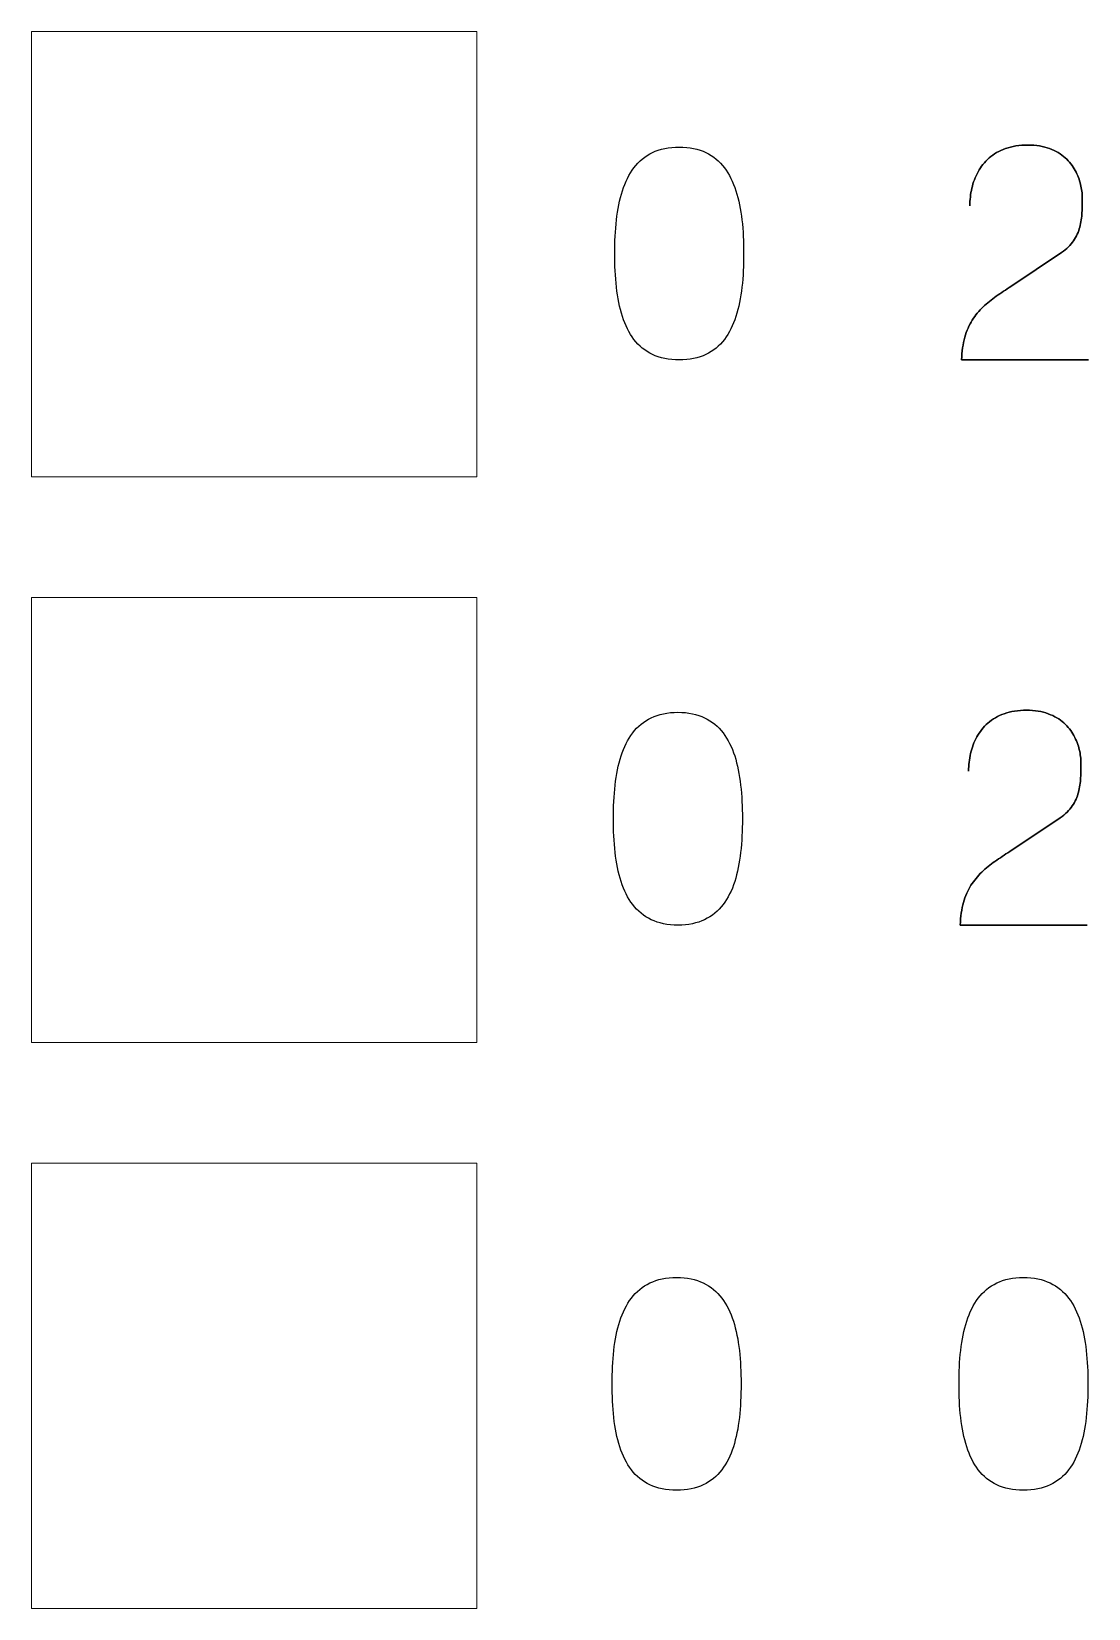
# Model space of a CAD drawing. Header units: millimetres. Extents: x -63 to 11, y -162 to 4.
# Drawn here: x -63.22 to -31.68, y -127.84 to -80.77 of the extents above; entities that cross this region are included whole.
import ezdxf

# ---------------------------------------------------------------- set-up
doc = ezdxf.new("R2010")
doc.units = ezdxf.units.MM
doc.header["$MEASUREMENT"] = 0
doc.layers.add('Layer 1', color=7, linetype='Continuous')

msp = doc.modelspace()

# ---------------------------------------------------------------- linework, layer by layer
at = {"layer": 'Layer 1', "color": 3, "lineweight": 18}
msp.add_lwpolyline([(-63.2163, -94.0617), (-49.9281, -94.0617), (-49.9281, -80.7735), (-63.2163, -80.7735), (-63.2163, -94.0617)], close=True, dxfattribs=at)
at = {"layer": 'Layer 1', "color": 4, "lineweight": 18}
msp.add_lwpolyline([(-63.2163, -110.9494), (-49.9281, -110.9494), (-49.9281, -97.6612), (-63.2163, -97.6612), (-63.2163, -110.9494)], close=True, dxfattribs=at)
at = {"layer": 'Layer 1', "color": 5, "lineweight": 18}
msp.add_lwpolyline([(-63.2163, -127.8371), (-49.9281, -127.8371), (-49.9281, -114.5489), (-63.2163, -114.5489), (-63.2163, -127.8371)], close=True, dxfattribs=at)
at = {"layer": 'Layer 1'}
for points, knots in [([(-43.8939, -90.5752), (-43.5851, -90.5737), (-43.319, -90.5193), (-43.0969, -90.4135), (-43.0969, -90.4135), (-42.8763, -90.3076), (-42.6925, -90.1561), (-42.5455, -89.9635), (-42.5455, -89.9635), (-42.3999, -89.7694), (-42.2852, -89.54), (-42.1999, -89.2753), (-42.1999, -89.2753), (-42.1161, -89.0106), (-42.0558, -88.721), (-42.022, -88.4033), (-42.022, -88.4033), (-41.9867, -88.0857), (-41.9691, -87.7519), (-41.9706, -87.399), (-41.9706, -87.399), (-41.9691, -87.0476), (-41.9867, -86.7138), (-42.022, -86.3977), (-42.022, -86.3977), (-42.0558, -86.0815), (-42.1161, -85.7904), (-42.1999, -85.5257), (-42.1999, -85.5257), (-42.2852, -85.2625), (-42.3999, -85.0331), (-42.5455, -84.8375), (-42.5455, -84.8375), (-42.6925, -84.6434), (-42.8763, -84.4919), (-43.0969, -84.3861), (-43.0969, -84.3861), (-43.319, -84.2787), (-43.5851, -84.2243), (-43.8939, -84.2229), (-43.8939, -84.2229), (-44.2027, -84.2243), (-44.4688, -84.2787), (-44.6909, -84.3861), (-44.6909, -84.3861), (-44.9115, -84.4919), (-45.0953, -84.6434), (-45.2423, -84.8375), (-45.2423, -84.8375), (-45.3879, -85.0331), (-45.5026, -85.2625), (-45.5879, -85.5257), (-45.5879, -85.5257), (-45.6717, -85.7904), (-45.732, -86.0815), (-45.7658, -86.3977), (-45.7658, -86.3977), (-45.8011, -86.7138), (-45.8187, -87.0476), (-45.8172, -87.399), (-45.8172, -87.399), (-45.8187, -87.7519), (-45.8011, -88.0857), (-45.7658, -88.4033), (-45.7658, -88.4033), (-45.732, -88.721), (-45.6717, -89.0106), (-45.5879, -89.2753), (-45.5879, -89.2753), (-45.5026, -89.54), (-45.3879, -89.7694), (-45.2423, -89.9635), (-45.2423, -89.9635), (-45.0953, -90.1561), (-44.9115, -90.3076), (-44.6909, -90.4135), (-44.6909, -90.4135), (-44.4688, -90.5193), (-44.2027, -90.5737), (-43.8939, -90.5752)], [0, 0, 0, 0, 0.047619, 0.047619, 0.047619, 0.047619, 0.0952381, 0.0952381, 0.0952381, 0.0952381, 0.1428571, 0.1428571, 0.1428571, 0.1428571, 0.1904762, 0.1904762, 0.1904762, 0.1904762, 0.2380952, 0.2380952, 0.2380952, 0.2380952, 0.2857143, 0.2857143, 0.2857143, 0.2857143, 0.3333333, 0.3333333, 0.3333333, 0.3333333, 0.3809524, 0.3809524, 0.3809524, 0.3809524, 0.4285714, 0.4285714, 0.4285714, 0.4285714, 0.4761905, 0.4761905, 0.4761905, 0.4761905, 0.5238095, 0.5238095, 0.5238095, 0.5238095, 0.5714286, 0.5714286, 0.5714286, 0.5714286, 0.6190476, 0.6190476, 0.6190476, 0.6190476, 0.6666667, 0.6666667, 0.6666667, 0.6666667, 0.7142857, 0.7142857, 0.7142857, 0.7142857, 0.7619048, 0.7619048, 0.7619048, 0.7619048, 0.8095238, 0.8095238, 0.8095238, 0.8095238, 0.8571429, 0.8571429, 0.8571429, 0.8571429, 0.9047619, 0.9047619, 0.9047619, 0.9047619, 1, 1, 1, 1]), ([(-43.8939, -90.5752), (-43.5851, -90.5737), (-43.319, -90.5193), (-43.0969, -90.4135), (-43.0969, -90.4135), (-42.8763, -90.3076), (-42.6925, -90.1561), (-42.5455, -89.9635), (-42.5455, -89.9635), (-42.3999, -89.7694), (-42.2852, -89.54), (-42.1999, -89.2753), (-42.1999, -89.2753), (-42.1161, -89.0106), (-42.0558, -88.721), (-42.022, -88.4033), (-42.022, -88.4033), (-41.9867, -88.0857), (-41.9691, -87.7519), (-41.9706, -87.399), (-41.9706, -87.399), (-41.9691, -87.0476), (-41.9867, -86.7138), (-42.022, -86.3977), (-42.022, -86.3977), (-42.0558, -86.0815), (-42.1161, -85.7904), (-42.1999, -85.5257), (-42.1999, -85.5257), (-42.2852, -85.2625), (-42.3999, -85.0331), (-42.5455, -84.8375), (-42.5455, -84.8375), (-42.6925, -84.6434), (-42.8763, -84.4919), (-43.0969, -84.3861), (-43.0969, -84.3861), (-43.319, -84.2787), (-43.5851, -84.2243), (-43.8939, -84.2229), (-43.8939, -84.2229), (-44.2027, -84.2243), (-44.4688, -84.2787), (-44.6909, -84.3861), (-44.6909, -84.3861), (-44.9115, -84.4919), (-45.0953, -84.6434), (-45.2423, -84.8375), (-45.2423, -84.8375), (-45.3879, -85.0331), (-45.5026, -85.2625), (-45.5879, -85.5257), (-45.5879, -85.5257), (-45.6717, -85.7904), (-45.732, -86.0815), (-45.7658, -86.3977), (-45.7658, -86.3977), (-45.8011, -86.7138), (-45.8187, -87.0476), (-45.8172, -87.399), (-45.8172, -87.399), (-45.8187, -87.7519), (-45.8011, -88.0857), (-45.7658, -88.4033), (-45.7658, -88.4033), (-45.732, -88.721), (-45.6717, -89.0106), (-45.5879, -89.2753), (-45.5879, -89.2753), (-45.5026, -89.54), (-45.3879, -89.7694), (-45.2423, -89.9635), (-45.2423, -89.9635), (-45.0953, -90.1561), (-44.9115, -90.3076), (-44.6909, -90.4135), (-44.6909, -90.4135), (-44.4688, -90.5193), (-44.2027, -90.5737), (-43.8939, -90.5752)], [0, 0, 0, 0, 0.047619, 0.047619, 0.047619, 0.047619, 0.0952381, 0.0952381, 0.0952381, 0.0952381, 0.1428571, 0.1428571, 0.1428571, 0.1428571, 0.1904762, 0.1904762, 0.1904762, 0.1904762, 0.2380952, 0.2380952, 0.2380952, 0.2380952, 0.2857143, 0.2857143, 0.2857143, 0.2857143, 0.3333333, 0.3333333, 0.3333333, 0.3333333, 0.3809524, 0.3809524, 0.3809524, 0.3809524, 0.4285714, 0.4285714, 0.4285714, 0.4285714, 0.4761905, 0.4761905, 0.4761905, 0.4761905, 0.5238095, 0.5238095, 0.5238095, 0.5238095, 0.5714286, 0.5714286, 0.5714286, 0.5714286, 0.6190476, 0.6190476, 0.6190476, 0.6190476, 0.6666667, 0.6666667, 0.6666667, 0.6666667, 0.7142857, 0.7142857, 0.7142857, 0.7142857, 0.7619048, 0.7619048, 0.7619048, 0.7619048, 0.8095238, 0.8095238, 0.8095238, 0.8095238, 0.8571429, 0.8571429, 0.8571429, 0.8571429, 0.9047619, 0.9047619, 0.9047619, 0.9047619, 1, 1, 1, 1]), ([(-31.6833, -90.5752), (-31.6833, -90.5752), (-35.4682, -90.5752), (-35.4682, -90.5752), (-35.4682, -90.5752), (-35.4609, -90.3193), (-35.4285, -90.0929), (-35.3741, -89.8988), (-35.3741, -89.8988), (-35.3183, -89.7047), (-35.2433, -89.5341), (-35.1506, -89.3871), (-35.1506, -89.3871), (-35.0565, -89.24), (-34.9492, -89.1092), (-34.8271, -88.9945), (-34.8271, -88.9945), (-34.7051, -88.8783), (-34.5742, -88.7724), (-34.4331, -88.6724), (-34.4331, -88.6724), (-34.2919, -88.5739), (-34.1463, -88.4754), (-33.9949, -88.3783), (-33.9949, -88.3783), (-33.9949, -88.3783), (-32.4862, -87.3726), (-32.4862, -87.3726), (-32.4862, -87.3726), (-32.3318, -87.2637), (-32.2112, -87.1446), (-32.1259, -87.0167), (-32.1259, -87.0167), (-32.0392, -86.8888), (-31.9789, -86.7535), (-31.9421, -86.6109), (-31.9421, -86.6109), (-31.9068, -86.4697), (-31.8848, -86.3241), (-31.8774, -86.1771), (-31.8774, -86.1771), (-31.8701, -86.0286), (-31.8671, -85.8801), (-31.8686, -85.7315), (-31.8686, -85.7315), (-31.8686, -85.6095), (-31.8848, -85.4786), (-31.9171, -85.3375), (-31.9171, -85.3375), (-31.9509, -85.1978), (-32.0039, -85.0581), (-32.0789, -84.9198), (-32.0789, -84.9198), (-32.1539, -84.7816), (-32.2538, -84.6552), (-32.3788, -84.5405), (-32.3788, -84.5405), (-32.5038, -84.4272), (-32.6582, -84.3361), (-32.842, -84.267), (-32.842, -84.267), (-33.0258, -84.1979), (-33.242, -84.1626), (-33.492, -84.1611), (-33.492, -84.1611), (-33.7434, -84.1626), (-33.9654, -84.1979), (-34.1566, -84.2655), (-34.1566, -84.2655), (-34.3478, -84.3331), (-34.511, -84.4272), (-34.6463, -84.5464), (-34.6463, -84.5464), (-34.7815, -84.6655), (-34.8904, -84.8037), (-34.9756, -84.9581), (-34.9756, -84.9581), (-35.0609, -85.1125), (-35.1227, -85.2772), (-35.1624, -85.4507), (-35.1624, -85.4507), (-35.2021, -85.6242), (-35.2212, -85.8006), (-35.2212, -85.9786), (-35.2212, -85.9786), (-35.2212, -85.8006), (-35.2021, -85.6242), (-35.1624, -85.4507), (-35.1624, -85.4507), (-35.1227, -85.2772), (-35.0609, -85.1125), (-34.9756, -84.9581), (-34.9756, -84.9581), (-34.8904, -84.8037), (-34.7815, -84.6655), (-34.6463, -84.5464), (-34.6463, -84.5464), (-34.511, -84.4272), (-34.3478, -84.3331), (-34.1566, -84.2655), (-34.1566, -84.2655), (-33.9654, -84.1979), (-33.7434, -84.1626), (-33.492, -84.1611), (-33.492, -84.1611), (-33.242, -84.1626), (-33.0258, -84.1979), (-32.842, -84.267), (-32.842, -84.267), (-32.6582, -84.3361), (-32.5038, -84.4272), (-32.3788, -84.5405), (-32.3788, -84.5405), (-32.2538, -84.6552), (-32.1539, -84.7816), (-32.0789, -84.9198), (-32.0789, -84.9198), (-32.0039, -85.0581), (-31.9509, -85.1978), (-31.9171, -85.3375), (-31.9171, -85.3375), (-31.8848, -85.4786), (-31.8686, -85.6095), (-31.8686, -85.7315), (-31.8686, -85.7315), (-31.8671, -85.8801), (-31.8701, -86.0286), (-31.8774, -86.1771), (-31.8774, -86.1771), (-31.8848, -86.3241), (-31.9068, -86.4697), (-31.9421, -86.6109), (-31.9421, -86.6109), (-31.9789, -86.7535), (-32.0392, -86.8888), (-32.1259, -87.0167), (-32.1259, -87.0167), (-32.2112, -87.1446), (-32.3318, -87.2637), (-32.4862, -87.3726), (-32.4862, -87.3726), (-32.4862, -87.3726), (-33.9949, -88.3783), (-33.9949, -88.3783), (-33.9949, -88.3783), (-34.1463, -88.4754), (-34.2919, -88.5739), (-34.4331, -88.6724), (-34.4331, -88.6724), (-34.5742, -88.7724), (-34.7051, -88.8783), (-34.8271, -88.9945), (-34.8271, -88.9945), (-34.9492, -89.1092), (-35.0565, -89.24), (-35.1506, -89.3871), (-35.1506, -89.3871), (-35.2433, -89.5341), (-35.3183, -89.7047), (-35.3741, -89.8988), (-35.3741, -89.8988), (-35.4285, -90.0929), (-35.4609, -90.3193), (-35.4682, -90.5752), (-35.4682, -90.5752), (-35.4682, -90.5752), (-31.6833, -90.5752), (-31.6833, -90.5752)], [0, 0, 0, 0, 0.0232558, 0.0232558, 0.0232558, 0.0232558, 0.0465116, 0.0465116, 0.0465116, 0.0465116, 0.0697674, 0.0697674, 0.0697674, 0.0697674, 0.0930233, 0.0930233, 0.0930233, 0.0930233, 0.1162791, 0.1162791, 0.1162791, 0.1162791, 0.1395349, 0.1395349, 0.1395349, 0.1395349, 0.1627907, 0.1627907, 0.1627907, 0.1627907, 0.1860465, 0.1860465, 0.1860465, 0.1860465, 0.2093023, 0.2093023, 0.2093023, 0.2093023, 0.2325581, 0.2325581, 0.2325581, 0.2325581, 0.255814, 0.255814, 0.255814, 0.255814, 0.2790698, 0.2790698, 0.2790698, 0.2790698, 0.3023256, 0.3023256, 0.3023256, 0.3023256, 0.3255814, 0.3255814, 0.3255814, 0.3255814, 0.3488372, 0.3488372, 0.3488372, 0.3488372, 0.372093, 0.372093, 0.372093, 0.372093, 0.3953488, 0.3953488, 0.3953488, 0.3953488, 0.4186047, 0.4186047, 0.4186047, 0.4186047, 0.4418605, 0.4418605, 0.4418605, 0.4418605, 0.4651163, 0.4651163, 0.4651163, 0.4651163, 0.4883721, 0.4883721, 0.4883721, 0.4883721, 0.5116279, 0.5116279, 0.5116279, 0.5116279, 0.5348837, 0.5348837, 0.5348837, 0.5348837, 0.5581395, 0.5581395, 0.5581395, 0.5581395, 0.5813953, 0.5813953, 0.5813953, 0.5813953, 0.6046512, 0.6046512, 0.6046512, 0.6046512, 0.627907, 0.627907, 0.627907, 0.627907, 0.6511628, 0.6511628, 0.6511628, 0.6511628, 0.6744186, 0.6744186, 0.6744186, 0.6744186, 0.6976744, 0.6976744, 0.6976744, 0.6976744, 0.7209302, 0.7209302, 0.7209302, 0.7209302, 0.744186, 0.744186, 0.744186, 0.744186, 0.7674419, 0.7674419, 0.7674419, 0.7674419, 0.7906977, 0.7906977, 0.7906977, 0.7906977, 0.8139535, 0.8139535, 0.8139535, 0.8139535, 0.8372093, 0.8372093, 0.8372093, 0.8372093, 0.8604651, 0.8604651, 0.8604651, 0.8604651, 0.8837209, 0.8837209, 0.8837209, 0.8837209, 0.9069767, 0.9069767, 0.9069767, 0.9069767, 0.9302326, 0.9302326, 0.9302326, 0.9302326, 0.9534884, 0.9534884, 0.9534884, 0.9534884, 1, 1, 1, 1]), ([(-43.9325, -107.4431), (-43.6237, -107.4416), (-43.3576, -107.3872), (-43.1355, -107.2814), (-43.1355, -107.2814), (-42.9149, -107.1755), (-42.7311, -107.024), (-42.5841, -106.8314), (-42.5841, -106.8314), (-42.4385, -106.6373), (-42.3238, -106.4079), (-42.2385, -106.1432), (-42.2385, -106.1432), (-42.1547, -105.8785), (-42.0944, -105.5889), (-42.0606, -105.2712), (-42.0606, -105.2712), (-42.0253, -104.9536), (-42.0077, -104.6198), (-42.0092, -104.2669), (-42.0092, -104.2669), (-42.0077, -103.9155), (-42.0253, -103.5817), (-42.0606, -103.2656), (-42.0606, -103.2656), (-42.0944, -102.9494), (-42.1547, -102.6583), (-42.2385, -102.3936), (-42.2385, -102.3936), (-42.3238, -102.1304), (-42.4385, -101.901), (-42.5841, -101.7054), (-42.5841, -101.7054), (-42.7311, -101.5113), (-42.9149, -101.3598), (-43.1355, -101.254), (-43.1355, -101.254), (-43.3576, -101.1466), (-43.6237, -101.0922), (-43.9325, -101.0908), (-43.9325, -101.0908), (-44.2413, -101.0922), (-44.5074, -101.1466), (-44.7295, -101.254), (-44.7295, -101.254), (-44.9501, -101.3598), (-45.1339, -101.5113), (-45.2809, -101.7054), (-45.2809, -101.7054), (-45.4265, -101.901), (-45.5412, -102.1304), (-45.6265, -102.3936), (-45.6265, -102.3936), (-45.7103, -102.6583), (-45.7706, -102.9494), (-45.8044, -103.2656), (-45.8044, -103.2656), (-45.8397, -103.5817), (-45.8573, -103.9155), (-45.8558, -104.2669), (-45.8558, -104.2669), (-45.8573, -104.6198), (-45.8397, -104.9536), (-45.8044, -105.2712), (-45.8044, -105.2712), (-45.7706, -105.5889), (-45.7103, -105.8785), (-45.6265, -106.1432), (-45.6265, -106.1432), (-45.5412, -106.4079), (-45.4265, -106.6373), (-45.2809, -106.8314), (-45.2809, -106.8314), (-45.1339, -107.024), (-44.9501, -107.1755), (-44.7295, -107.2814), (-44.7295, -107.2814), (-44.5074, -107.3872), (-44.2413, -107.4416), (-43.9325, -107.4431)], [0, 0, 0, 0, 0.047619, 0.047619, 0.047619, 0.047619, 0.0952381, 0.0952381, 0.0952381, 0.0952381, 0.1428571, 0.1428571, 0.1428571, 0.1428571, 0.1904762, 0.1904762, 0.1904762, 0.1904762, 0.2380952, 0.2380952, 0.2380952, 0.2380952, 0.2857143, 0.2857143, 0.2857143, 0.2857143, 0.3333333, 0.3333333, 0.3333333, 0.3333333, 0.3809524, 0.3809524, 0.3809524, 0.3809524, 0.4285714, 0.4285714, 0.4285714, 0.4285714, 0.4761905, 0.4761905, 0.4761905, 0.4761905, 0.5238095, 0.5238095, 0.5238095, 0.5238095, 0.5714286, 0.5714286, 0.5714286, 0.5714286, 0.6190476, 0.6190476, 0.6190476, 0.6190476, 0.6666667, 0.6666667, 0.6666667, 0.6666667, 0.7142857, 0.7142857, 0.7142857, 0.7142857, 0.7619048, 0.7619048, 0.7619048, 0.7619048, 0.8095238, 0.8095238, 0.8095238, 0.8095238, 0.8571429, 0.8571429, 0.8571429, 0.8571429, 0.9047619, 0.9047619, 0.9047619, 0.9047619, 1, 1, 1, 1]), ([(-43.9325, -107.4431), (-43.6237, -107.4416), (-43.3576, -107.3872), (-43.1355, -107.2814), (-43.1355, -107.2814), (-42.9149, -107.1755), (-42.7311, -107.024), (-42.5841, -106.8314), (-42.5841, -106.8314), (-42.4385, -106.6373), (-42.3238, -106.4079), (-42.2385, -106.1432), (-42.2385, -106.1432), (-42.1547, -105.8785), (-42.0944, -105.5889), (-42.0606, -105.2712), (-42.0606, -105.2712), (-42.0253, -104.9536), (-42.0077, -104.6198), (-42.0092, -104.2669), (-42.0092, -104.2669), (-42.0077, -103.9155), (-42.0253, -103.5817), (-42.0606, -103.2656), (-42.0606, -103.2656), (-42.0944, -102.9494), (-42.1547, -102.6583), (-42.2385, -102.3936), (-42.2385, -102.3936), (-42.3238, -102.1304), (-42.4385, -101.901), (-42.5841, -101.7054), (-42.5841, -101.7054), (-42.7311, -101.5113), (-42.9149, -101.3598), (-43.1355, -101.254), (-43.1355, -101.254), (-43.3576, -101.1466), (-43.6237, -101.0922), (-43.9325, -101.0908), (-43.9325, -101.0908), (-44.2413, -101.0922), (-44.5074, -101.1466), (-44.7295, -101.254), (-44.7295, -101.254), (-44.9501, -101.3598), (-45.1339, -101.5113), (-45.2809, -101.7054), (-45.2809, -101.7054), (-45.4265, -101.901), (-45.5412, -102.1304), (-45.6265, -102.3936), (-45.6265, -102.3936), (-45.7103, -102.6583), (-45.7706, -102.9494), (-45.8044, -103.2656), (-45.8044, -103.2656), (-45.8397, -103.5817), (-45.8573, -103.9155), (-45.8558, -104.2669), (-45.8558, -104.2669), (-45.8573, -104.6198), (-45.8397, -104.9536), (-45.8044, -105.2712), (-45.8044, -105.2712), (-45.7706, -105.5889), (-45.7103, -105.8785), (-45.6265, -106.1432), (-45.6265, -106.1432), (-45.5412, -106.4079), (-45.4265, -106.6373), (-45.2809, -106.8314), (-45.2809, -106.8314), (-45.1339, -107.024), (-44.9501, -107.1755), (-44.7295, -107.2814), (-44.7295, -107.2814), (-44.5074, -107.3872), (-44.2413, -107.4416), (-43.9325, -107.4431)], [0, 0, 0, 0, 0.047619, 0.047619, 0.047619, 0.047619, 0.0952381, 0.0952381, 0.0952381, 0.0952381, 0.1428571, 0.1428571, 0.1428571, 0.1428571, 0.1904762, 0.1904762, 0.1904762, 0.1904762, 0.2380952, 0.2380952, 0.2380952, 0.2380952, 0.2857143, 0.2857143, 0.2857143, 0.2857143, 0.3333333, 0.3333333, 0.3333333, 0.3333333, 0.3809524, 0.3809524, 0.3809524, 0.3809524, 0.4285714, 0.4285714, 0.4285714, 0.4285714, 0.4761905, 0.4761905, 0.4761905, 0.4761905, 0.5238095, 0.5238095, 0.5238095, 0.5238095, 0.5714286, 0.5714286, 0.5714286, 0.5714286, 0.6190476, 0.6190476, 0.6190476, 0.6190476, 0.6666667, 0.6666667, 0.6666667, 0.6666667, 0.7142857, 0.7142857, 0.7142857, 0.7142857, 0.7619048, 0.7619048, 0.7619048, 0.7619048, 0.8095238, 0.8095238, 0.8095238, 0.8095238, 0.8571429, 0.8571429, 0.8571429, 0.8571429, 0.9047619, 0.9047619, 0.9047619, 0.9047619, 1, 1, 1, 1]), ([(-31.7219, -107.4431), (-31.7219, -107.4431), (-35.5068, -107.4431), (-35.5068, -107.4431), (-35.5068, -107.4431), (-35.4995, -107.1872), (-35.4671, -106.9608), (-35.4127, -106.7667), (-35.4127, -106.7667), (-35.3569, -106.5726), (-35.2819, -106.402), (-35.1892, -106.255), (-35.1892, -106.255), (-35.0951, -106.1079), (-34.9878, -105.9771), (-34.8657, -105.8624), (-34.8657, -105.8624), (-34.7437, -105.7462), (-34.6128, -105.6403), (-34.4717, -105.5403), (-34.4717, -105.5403), (-34.3305, -105.4418), (-34.1849, -105.3433), (-34.0335, -105.2462), (-34.0335, -105.2462), (-34.0335, -105.2462), (-32.5248, -104.2405), (-32.5248, -104.2405), (-32.5248, -104.2405), (-32.3704, -104.1316), (-32.2498, -104.0125), (-32.1645, -103.8846), (-32.1645, -103.8846), (-32.0778, -103.7567), (-32.0175, -103.6214), (-31.9807, -103.4788), (-31.9807, -103.4788), (-31.9454, -103.3376), (-31.9234, -103.192), (-31.916, -103.045), (-31.916, -103.045), (-31.9087, -102.8965), (-31.9057, -102.748), (-31.9072, -102.5994), (-31.9072, -102.5994), (-31.9072, -102.4774), (-31.9234, -102.3465), (-31.9557, -102.2054), (-31.9557, -102.2054), (-31.9895, -102.0657), (-32.0425, -101.926), (-32.1175, -101.7877), (-32.1175, -101.7877), (-32.1925, -101.6495), (-32.2924, -101.5231), (-32.4174, -101.4084), (-32.4174, -101.4084), (-32.5424, -101.2951), (-32.6968, -101.204), (-32.8806, -101.1349), (-32.8806, -101.1349), (-33.0644, -101.0658), (-33.2806, -101.0305), (-33.5306, -101.029), (-33.5306, -101.029), (-33.782, -101.0305), (-34.004, -101.0658), (-34.1952, -101.1334), (-34.1952, -101.1334), (-34.3864, -101.201), (-34.5496, -101.2951), (-34.6849, -101.4143), (-34.6849, -101.4143), (-34.8201, -101.5334), (-34.929, -101.6716), (-35.0142, -101.826), (-35.0142, -101.826), (-35.0995, -101.9804), (-35.1613, -102.1451), (-35.201, -102.3186), (-35.201, -102.3186), (-35.2407, -102.4921), (-35.2598, -102.6685), (-35.2598, -102.8465), (-35.2598, -102.8465), (-35.2598, -102.6685), (-35.2407, -102.4921), (-35.201, -102.3186), (-35.201, -102.3186), (-35.1613, -102.1451), (-35.0995, -101.9804), (-35.0142, -101.826), (-35.0142, -101.826), (-34.929, -101.6716), (-34.8201, -101.5334), (-34.6849, -101.4143), (-34.6849, -101.4143), (-34.5496, -101.2951), (-34.3864, -101.201), (-34.1952, -101.1334), (-34.1952, -101.1334), (-34.004, -101.0658), (-33.782, -101.0305), (-33.5306, -101.029), (-33.5306, -101.029), (-33.2806, -101.0305), (-33.0644, -101.0658), (-32.8806, -101.1349), (-32.8806, -101.1349), (-32.6968, -101.204), (-32.5424, -101.2951), (-32.4174, -101.4084), (-32.4174, -101.4084), (-32.2924, -101.5231), (-32.1925, -101.6495), (-32.1175, -101.7877), (-32.1175, -101.7877), (-32.0425, -101.926), (-31.9895, -102.0657), (-31.9557, -102.2054), (-31.9557, -102.2054), (-31.9234, -102.3465), (-31.9072, -102.4774), (-31.9072, -102.5994), (-31.9072, -102.5994), (-31.9057, -102.748), (-31.9087, -102.8965), (-31.916, -103.045), (-31.916, -103.045), (-31.9234, -103.192), (-31.9454, -103.3376), (-31.9807, -103.4788), (-31.9807, -103.4788), (-32.0175, -103.6214), (-32.0778, -103.7567), (-32.1645, -103.8846), (-32.1645, -103.8846), (-32.2498, -104.0125), (-32.3704, -104.1316), (-32.5248, -104.2405), (-32.5248, -104.2405), (-32.5248, -104.2405), (-34.0335, -105.2462), (-34.0335, -105.2462), (-34.0335, -105.2462), (-34.1849, -105.3433), (-34.3305, -105.4418), (-34.4717, -105.5403), (-34.4717, -105.5403), (-34.6128, -105.6403), (-34.7437, -105.7462), (-34.8657, -105.8624), (-34.8657, -105.8624), (-34.9878, -105.9771), (-35.0951, -106.1079), (-35.1892, -106.255), (-35.1892, -106.255), (-35.2819, -106.402), (-35.3569, -106.5726), (-35.4127, -106.7667), (-35.4127, -106.7667), (-35.4671, -106.9608), (-35.4995, -107.1872), (-35.5068, -107.4431), (-35.5068, -107.4431), (-35.5068, -107.4431), (-31.7219, -107.4431), (-31.7219, -107.4431)], [0, 0, 0, 0, 0.0232558, 0.0232558, 0.0232558, 0.0232558, 0.0465116, 0.0465116, 0.0465116, 0.0465116, 0.0697674, 0.0697674, 0.0697674, 0.0697674, 0.0930233, 0.0930233, 0.0930233, 0.0930233, 0.1162791, 0.1162791, 0.1162791, 0.1162791, 0.1395349, 0.1395349, 0.1395349, 0.1395349, 0.1627907, 0.1627907, 0.1627907, 0.1627907, 0.1860465, 0.1860465, 0.1860465, 0.1860465, 0.2093023, 0.2093023, 0.2093023, 0.2093023, 0.2325581, 0.2325581, 0.2325581, 0.2325581, 0.255814, 0.255814, 0.255814, 0.255814, 0.2790698, 0.2790698, 0.2790698, 0.2790698, 0.3023256, 0.3023256, 0.3023256, 0.3023256, 0.3255814, 0.3255814, 0.3255814, 0.3255814, 0.3488372, 0.3488372, 0.3488372, 0.3488372, 0.372093, 0.372093, 0.372093, 0.372093, 0.3953488, 0.3953488, 0.3953488, 0.3953488, 0.4186047, 0.4186047, 0.4186047, 0.4186047, 0.4418605, 0.4418605, 0.4418605, 0.4418605, 0.4651163, 0.4651163, 0.4651163, 0.4651163, 0.4883721, 0.4883721, 0.4883721, 0.4883721, 0.5116279, 0.5116279, 0.5116279, 0.5116279, 0.5348837, 0.5348837, 0.5348837, 0.5348837, 0.5581395, 0.5581395, 0.5581395, 0.5581395, 0.5813953, 0.5813953, 0.5813953, 0.5813953, 0.6046512, 0.6046512, 0.6046512, 0.6046512, 0.627907, 0.627907, 0.627907, 0.627907, 0.6511628, 0.6511628, 0.6511628, 0.6511628, 0.6744186, 0.6744186, 0.6744186, 0.6744186, 0.6976744, 0.6976744, 0.6976744, 0.6976744, 0.7209302, 0.7209302, 0.7209302, 0.7209302, 0.744186, 0.744186, 0.744186, 0.744186, 0.7674419, 0.7674419, 0.7674419, 0.7674419, 0.7906977, 0.7906977, 0.7906977, 0.7906977, 0.8139535, 0.8139535, 0.8139535, 0.8139535, 0.8372093, 0.8372093, 0.8372093, 0.8372093, 0.8604651, 0.8604651, 0.8604651, 0.8604651, 0.8837209, 0.8837209, 0.8837209, 0.8837209, 0.9069767, 0.9069767, 0.9069767, 0.9069767, 0.9302326, 0.9302326, 0.9302326, 0.9302326, 0.9534884, 0.9534884, 0.9534884, 0.9534884, 1, 1, 1, 1]), ([(-43.9711, -124.3109), (-43.6623, -124.3094), (-43.3962, -124.255), (-43.1741, -124.1492), (-43.1741, -124.1492), (-42.9535, -124.0433), (-42.7697, -123.8918), (-42.6227, -123.6992), (-42.6227, -123.6992), (-42.4771, -123.5051), (-42.3624, -123.2757), (-42.2771, -123.011), (-42.2771, -123.011), (-42.1933, -122.7463), (-42.133, -122.4567), (-42.0992, -122.139), (-42.0992, -122.139), (-42.0639, -121.8214), (-42.0463, -121.4876), (-42.0478, -121.1347), (-42.0478, -121.1347), (-42.0463, -120.7833), (-42.0639, -120.4495), (-42.0992, -120.1334), (-42.0992, -120.1334), (-42.133, -119.8172), (-42.1933, -119.5261), (-42.2771, -119.2614), (-42.2771, -119.2614), (-42.3624, -118.9982), (-42.4771, -118.7688), (-42.6227, -118.5732), (-42.6227, -118.5732), (-42.7697, -118.3791), (-42.9535, -118.2276), (-43.1741, -118.1218), (-43.1741, -118.1218), (-43.3962, -118.0144), (-43.6623, -117.96), (-43.9711, -117.9586), (-43.9711, -117.9586), (-44.2799, -117.96), (-44.546, -118.0144), (-44.7681, -118.1218), (-44.7681, -118.1218), (-44.9887, -118.2276), (-45.1725, -118.3791), (-45.3195, -118.5732), (-45.3195, -118.5732), (-45.4651, -118.7688), (-45.5798, -118.9982), (-45.6651, -119.2614), (-45.6651, -119.2614), (-45.7489, -119.5261), (-45.8092, -119.8172), (-45.843, -120.1334), (-45.843, -120.1334), (-45.8783, -120.4495), (-45.8959, -120.7833), (-45.8944, -121.1347), (-45.8944, -121.1347), (-45.8959, -121.4876), (-45.8783, -121.8214), (-45.843, -122.139), (-45.843, -122.139), (-45.8092, -122.4567), (-45.7489, -122.7463), (-45.6651, -123.011), (-45.6651, -123.011), (-45.5798, -123.2757), (-45.4651, -123.5051), (-45.3195, -123.6992), (-45.3195, -123.6992), (-45.1725, -123.8918), (-44.9887, -124.0433), (-44.7681, -124.1492), (-44.7681, -124.1492), (-44.546, -124.255), (-44.2799, -124.3094), (-43.9711, -124.3109)], [0, 0, 0, 0, 0.047619, 0.047619, 0.047619, 0.047619, 0.0952381, 0.0952381, 0.0952381, 0.0952381, 0.1428571, 0.1428571, 0.1428571, 0.1428571, 0.1904762, 0.1904762, 0.1904762, 0.1904762, 0.2380952, 0.2380952, 0.2380952, 0.2380952, 0.2857143, 0.2857143, 0.2857143, 0.2857143, 0.3333333, 0.3333333, 0.3333333, 0.3333333, 0.3809524, 0.3809524, 0.3809524, 0.3809524, 0.4285714, 0.4285714, 0.4285714, 0.4285714, 0.4761905, 0.4761905, 0.4761905, 0.4761905, 0.5238095, 0.5238095, 0.5238095, 0.5238095, 0.5714286, 0.5714286, 0.5714286, 0.5714286, 0.6190476, 0.6190476, 0.6190476, 0.6190476, 0.6666667, 0.6666667, 0.6666667, 0.6666667, 0.7142857, 0.7142857, 0.7142857, 0.7142857, 0.7619048, 0.7619048, 0.7619048, 0.7619048, 0.8095238, 0.8095238, 0.8095238, 0.8095238, 0.8571429, 0.8571429, 0.8571429, 0.8571429, 0.9047619, 0.9047619, 0.9047619, 0.9047619, 1, 1, 1, 1]), ([(-43.9711, -124.3109), (-43.6623, -124.3094), (-43.3962, -124.255), (-43.1741, -124.1492), (-43.1741, -124.1492), (-42.9535, -124.0433), (-42.7697, -123.8918), (-42.6227, -123.6992), (-42.6227, -123.6992), (-42.4771, -123.5051), (-42.3624, -123.2757), (-42.2771, -123.011), (-42.2771, -123.011), (-42.1933, -122.7463), (-42.133, -122.4567), (-42.0992, -122.139), (-42.0992, -122.139), (-42.0639, -121.8214), (-42.0463, -121.4876), (-42.0478, -121.1347), (-42.0478, -121.1347), (-42.0463, -120.7833), (-42.0639, -120.4495), (-42.0992, -120.1334), (-42.0992, -120.1334), (-42.133, -119.8172), (-42.1933, -119.5261), (-42.2771, -119.2614), (-42.2771, -119.2614), (-42.3624, -118.9982), (-42.4771, -118.7688), (-42.6227, -118.5732), (-42.6227, -118.5732), (-42.7697, -118.3791), (-42.9535, -118.2276), (-43.1741, -118.1218), (-43.1741, -118.1218), (-43.3962, -118.0144), (-43.6623, -117.96), (-43.9711, -117.9586), (-43.9711, -117.9586), (-44.2799, -117.96), (-44.546, -118.0144), (-44.7681, -118.1218), (-44.7681, -118.1218), (-44.9887, -118.2276), (-45.1725, -118.3791), (-45.3195, -118.5732), (-45.3195, -118.5732), (-45.4651, -118.7688), (-45.5798, -118.9982), (-45.6651, -119.2614), (-45.6651, -119.2614), (-45.7489, -119.5261), (-45.8092, -119.8172), (-45.843, -120.1334), (-45.843, -120.1334), (-45.8783, -120.4495), (-45.8959, -120.7833), (-45.8944, -121.1347), (-45.8944, -121.1347), (-45.8959, -121.4876), (-45.8783, -121.8214), (-45.843, -122.139), (-45.843, -122.139), (-45.8092, -122.4567), (-45.7489, -122.7463), (-45.6651, -123.011), (-45.6651, -123.011), (-45.5798, -123.2757), (-45.4651, -123.5051), (-45.3195, -123.6992), (-45.3195, -123.6992), (-45.1725, -123.8918), (-44.9887, -124.0433), (-44.7681, -124.1492), (-44.7681, -124.1492), (-44.546, -124.255), (-44.2799, -124.3094), (-43.9711, -124.3109)], [0, 0, 0, 0, 0.047619, 0.047619, 0.047619, 0.047619, 0.0952381, 0.0952381, 0.0952381, 0.0952381, 0.1428571, 0.1428571, 0.1428571, 0.1428571, 0.1904762, 0.1904762, 0.1904762, 0.1904762, 0.2380952, 0.2380952, 0.2380952, 0.2380952, 0.2857143, 0.2857143, 0.2857143, 0.2857143, 0.3333333, 0.3333333, 0.3333333, 0.3333333, 0.3809524, 0.3809524, 0.3809524, 0.3809524, 0.4285714, 0.4285714, 0.4285714, 0.4285714, 0.4761905, 0.4761905, 0.4761905, 0.4761905, 0.5238095, 0.5238095, 0.5238095, 0.5238095, 0.5714286, 0.5714286, 0.5714286, 0.5714286, 0.6190476, 0.6190476, 0.6190476, 0.6190476, 0.6666667, 0.6666667, 0.6666667, 0.6666667, 0.7142857, 0.7142857, 0.7142857, 0.7142857, 0.7619048, 0.7619048, 0.7619048, 0.7619048, 0.8095238, 0.8095238, 0.8095238, 0.8095238, 0.8571429, 0.8571429, 0.8571429, 0.8571429, 0.9047619, 0.9047619, 0.9047619, 0.9047619, 1, 1, 1, 1]), ([(-33.6221, -124.3109), (-33.3133, -124.3094), (-33.0472, -124.255), (-32.8251, -124.1492), (-32.8251, -124.1492), (-32.6045, -124.0433), (-32.4207, -123.8918), (-32.2737, -123.6992), (-32.2737, -123.6992), (-32.1281, -123.5051), (-32.0134, -123.2757), (-31.9281, -123.011), (-31.9281, -123.011), (-31.8443, -122.7463), (-31.784, -122.4567), (-31.7502, -122.139), (-31.7502, -122.139), (-31.7149, -121.8214), (-31.6973, -121.4876), (-31.6988, -121.1347), (-31.6988, -121.1347), (-31.6973, -120.7833), (-31.7149, -120.4495), (-31.7502, -120.1334), (-31.7502, -120.1334), (-31.784, -119.8172), (-31.8443, -119.5261), (-31.9281, -119.2614), (-31.9281, -119.2614), (-32.0134, -118.9982), (-32.1281, -118.7688), (-32.2737, -118.5732), (-32.2737, -118.5732), (-32.4207, -118.3791), (-32.6045, -118.2276), (-32.8251, -118.1218), (-32.8251, -118.1218), (-33.0472, -118.0144), (-33.3133, -117.96), (-33.6221, -117.9586), (-33.6221, -117.9586), (-33.9309, -117.96), (-34.197, -118.0144), (-34.4191, -118.1218), (-34.4191, -118.1218), (-34.6397, -118.2276), (-34.8235, -118.3791), (-34.9705, -118.5732), (-34.9705, -118.5732), (-35.1161, -118.7688), (-35.2308, -118.9982), (-35.3161, -119.2614), (-35.3161, -119.2614), (-35.3999, -119.5261), (-35.4602, -119.8172), (-35.494, -120.1334), (-35.494, -120.1334), (-35.5293, -120.4495), (-35.5469, -120.7833), (-35.5454, -121.1347), (-35.5454, -121.1347), (-35.5469, -121.4876), (-35.5293, -121.8214), (-35.494, -122.139), (-35.494, -122.139), (-35.4602, -122.4567), (-35.3999, -122.7463), (-35.3161, -123.011), (-35.3161, -123.011), (-35.2308, -123.2757), (-35.1161, -123.5051), (-34.9705, -123.6992), (-34.9705, -123.6992), (-34.8235, -123.8918), (-34.6397, -124.0433), (-34.4191, -124.1492), (-34.4191, -124.1492), (-34.197, -124.255), (-33.9309, -124.3094), (-33.6221, -124.3109)], [0, 0, 0, 0, 0.047619, 0.047619, 0.047619, 0.047619, 0.0952381, 0.0952381, 0.0952381, 0.0952381, 0.1428571, 0.1428571, 0.1428571, 0.1428571, 0.1904762, 0.1904762, 0.1904762, 0.1904762, 0.2380952, 0.2380952, 0.2380952, 0.2380952, 0.2857143, 0.2857143, 0.2857143, 0.2857143, 0.3333333, 0.3333333, 0.3333333, 0.3333333, 0.3809524, 0.3809524, 0.3809524, 0.3809524, 0.4285714, 0.4285714, 0.4285714, 0.4285714, 0.4761905, 0.4761905, 0.4761905, 0.4761905, 0.5238095, 0.5238095, 0.5238095, 0.5238095, 0.5714286, 0.5714286, 0.5714286, 0.5714286, 0.6190476, 0.6190476, 0.6190476, 0.6190476, 0.6666667, 0.6666667, 0.6666667, 0.6666667, 0.7142857, 0.7142857, 0.7142857, 0.7142857, 0.7619048, 0.7619048, 0.7619048, 0.7619048, 0.8095238, 0.8095238, 0.8095238, 0.8095238, 0.8571429, 0.8571429, 0.8571429, 0.8571429, 0.9047619, 0.9047619, 0.9047619, 0.9047619, 1, 1, 1, 1]), ([(-33.6221, -124.3109), (-33.3133, -124.3094), (-33.0472, -124.255), (-32.8251, -124.1492), (-32.8251, -124.1492), (-32.6045, -124.0433), (-32.4207, -123.8918), (-32.2737, -123.6992), (-32.2737, -123.6992), (-32.1281, -123.5051), (-32.0134, -123.2757), (-31.9281, -123.011), (-31.9281, -123.011), (-31.8443, -122.7463), (-31.784, -122.4567), (-31.7502, -122.139), (-31.7502, -122.139), (-31.7149, -121.8214), (-31.6973, -121.4876), (-31.6988, -121.1347), (-31.6988, -121.1347), (-31.6973, -120.7833), (-31.7149, -120.4495), (-31.7502, -120.1334), (-31.7502, -120.1334), (-31.784, -119.8172), (-31.8443, -119.5261), (-31.9281, -119.2614), (-31.9281, -119.2614), (-32.0134, -118.9982), (-32.1281, -118.7688), (-32.2737, -118.5732), (-32.2737, -118.5732), (-32.4207, -118.3791), (-32.6045, -118.2276), (-32.8251, -118.1218), (-32.8251, -118.1218), (-33.0472, -118.0144), (-33.3133, -117.96), (-33.6221, -117.9586), (-33.6221, -117.9586), (-33.9309, -117.96), (-34.197, -118.0144), (-34.4191, -118.1218), (-34.4191, -118.1218), (-34.6397, -118.2276), (-34.8235, -118.3791), (-34.9705, -118.5732), (-34.9705, -118.5732), (-35.1161, -118.7688), (-35.2308, -118.9982), (-35.3161, -119.2614), (-35.3161, -119.2614), (-35.3999, -119.5261), (-35.4602, -119.8172), (-35.494, -120.1334), (-35.494, -120.1334), (-35.5293, -120.4495), (-35.5469, -120.7833), (-35.5454, -121.1347), (-35.5454, -121.1347), (-35.5469, -121.4876), (-35.5293, -121.8214), (-35.494, -122.139), (-35.494, -122.139), (-35.4602, -122.4567), (-35.3999, -122.7463), (-35.3161, -123.011), (-35.3161, -123.011), (-35.2308, -123.2757), (-35.1161, -123.5051), (-34.9705, -123.6992), (-34.9705, -123.6992), (-34.8235, -123.8918), (-34.6397, -124.0433), (-34.4191, -124.1492), (-34.4191, -124.1492), (-34.197, -124.255), (-33.9309, -124.3094), (-33.6221, -124.3109)], [0, 0, 0, 0, 0.047619, 0.047619, 0.047619, 0.047619, 0.0952381, 0.0952381, 0.0952381, 0.0952381, 0.1428571, 0.1428571, 0.1428571, 0.1428571, 0.1904762, 0.1904762, 0.1904762, 0.1904762, 0.2380952, 0.2380952, 0.2380952, 0.2380952, 0.2857143, 0.2857143, 0.2857143, 0.2857143, 0.3333333, 0.3333333, 0.3333333, 0.3333333, 0.3809524, 0.3809524, 0.3809524, 0.3809524, 0.4285714, 0.4285714, 0.4285714, 0.4285714, 0.4761905, 0.4761905, 0.4761905, 0.4761905, 0.5238095, 0.5238095, 0.5238095, 0.5238095, 0.5714286, 0.5714286, 0.5714286, 0.5714286, 0.6190476, 0.6190476, 0.6190476, 0.6190476, 0.6666667, 0.6666667, 0.6666667, 0.6666667, 0.7142857, 0.7142857, 0.7142857, 0.7142857, 0.7619048, 0.7619048, 0.7619048, 0.7619048, 0.8095238, 0.8095238, 0.8095238, 0.8095238, 0.8571429, 0.8571429, 0.8571429, 0.8571429, 0.9047619, 0.9047619, 0.9047619, 0.9047619, 1, 1, 1, 1])]:
    msp.add_open_spline(points, degree=3, knots=knots, dxfattribs=at)

doc.saveas('drawing.dxf')
